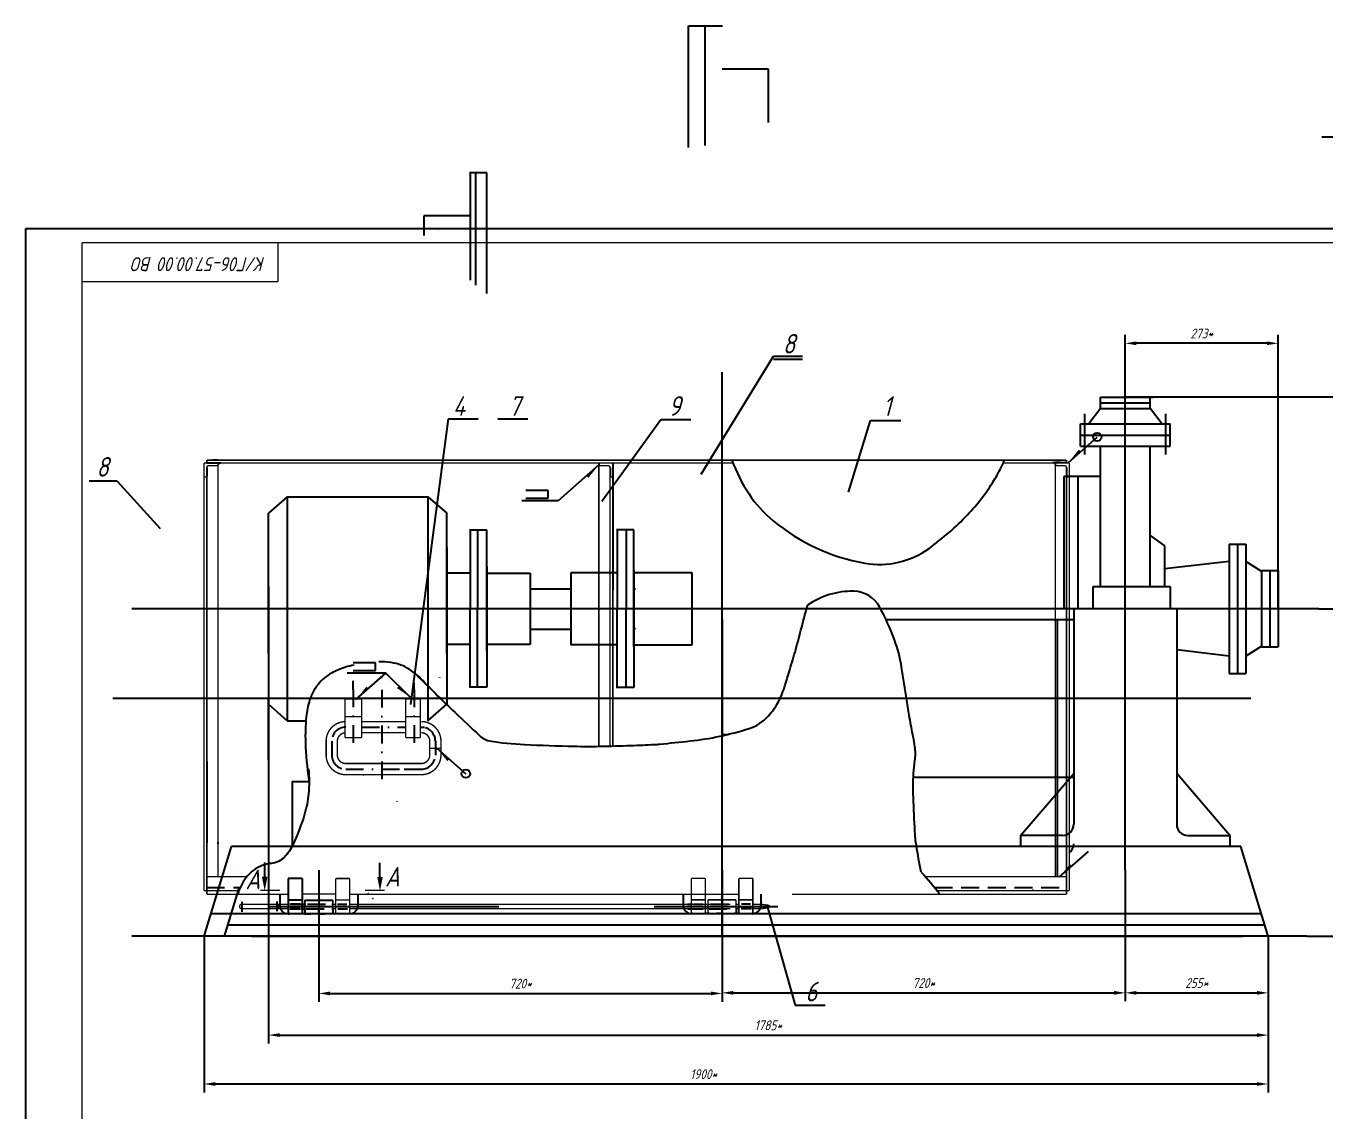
# Model space of a CAD drawing. Extents: x 973 to 2730, y 39 to 1746.
# Drawn here: x 972.8 to 1436.7, y 980.7 to 1368.5 of the extents above; entities that cross this region are included whole.
import ezdxf
from ezdxf.enums import TextEntityAlignment as Align

# ---------------------------------------------------------------- set-up
doc = ezdxf.new("R2010")
doc.units = 0
doc.header["$LTSCALE"] = 0.5
doc.header["$MEASUREMENT"] = 0
doc.linetypes.add('DASHDOT', pattern=[25.4, 12.7, -6.35, 0, -6.35])
doc.linetypes.add('DASHED', pattern=[19.05, 12.7, -6.35])
doc.layers.get('0').update_dxf_attribs({"linetype": 'CONTINUOUS'})
doc.layers.get('DEFPOINTS').update_dxf_attribs({"linetype": 'CONTINUOUS'})
doc.styles.add('ROMANC', font='romanc', dxfattribs={"width": 0.8, "oblique": 15, "height": 3.5})
doc.dimstyles.get("Standard").update_dxf_attribs({"dimtxt": 0.18, "dimasz": 0.18, "dimexe": 0.18, "dimexo": 0.0625, "dimgap": 0.09, "dimtad": 0, "dimtih": 1, "dimtoh": 1, "dimdec": 4, "dimzin": 0, "dimdsep": 46, "dimtxsty": 'Standard', "dimcen": 0.09, "dimadec": 0, "dimazin": 0, "dimtfac": 1, "dimtdec": 4, "dimtofl": 0, "dimtmove": 0, "dimatfit": 3, "dimfxl": 0, "dimtolj": 1, "dimtzin": 0, "dimarcsym": 0})

# ---------------------------------------------------------------- blocks, each defined once
blk = doc.blocks.new('*D33')
at = {"color": 0, "linetype": 'ByBlock'}
for p, q in [((1434.43, 1160.22), (1451.55, 1160.22)), ((1448.55, 1047.22), (1448.55, 1156.22)), ((1430.24, 1043.22), (1451.55, 1043.22))]:
    blk.add_line(p, q, dxfattribs=at)
for points in [[(1447.88, 1156.22), (1449.22, 1156.22), (1448.55, 1160.22)], [(1447.88, 1047.22), (1449.22, 1047.22), (1448.55, 1043.22)]]:
    blk.add_solid(points, dxfattribs=at)
at = {"layer": 'DEFPOINTS', "color": 0, "linetype": 'ByBlock'}
for p in [(1434.43, 1160.22), (1448.55, 1160.22), (1430.24, 1043.22)]:
    blk.add_point(p, dxfattribs=at)
at = {"color": 0, "linetype": 'ByBlock', "style": 'ROMANC', "oblique": 15, "width": 0.8}
blk.add_text('585', height=3.5, rotation=90, dxfattribs=at).set_placement((1445.05, 1101.72), align=Align.MIDDLE_CENTER)
blk = doc.blocks.new('*D34')
at = {"color": 0, "linetype": 'ByBlock'}
for p, q in [((1365.36, 1240.72), (1365.36, 1258.08)), ((1419.96, 1160.22), (1419.96, 1258.08)), ((1415.96, 1255.08), (1369.36, 1255.08))]:
    blk.add_line(p, q, dxfattribs=at)
for points in [[(1369.36, 1255.75), (1369.36, 1254.41), (1365.36, 1255.08)], [(1415.96, 1255.75), (1415.96, 1254.41), (1419.96, 1255.08)]]:
    blk.add_solid(points, dxfattribs=at)
at = {"layer": 'DEFPOINTS', "color": 0, "linetype": 'ByBlock'}
for p in [(1365.36, 1255.08), (1365.36, 1240.72), (1419.96, 1160.22)]:
    blk.add_point(p, dxfattribs=at)
at = {"color": 0, "linetype": 'ByBlock', "style": 'ROMANC', "oblique": 15, "width": 0.8}
blk.add_text('273*', height=3.5, dxfattribs=at).set_placement((1392.66, 1258.58), align=Align.MIDDLE_CENTER)
blk = doc.blocks.new('*D35')
at = {"color": 0, "linetype": 'ByBlock'}
for p, q in [((1365.36, 1025.36), (1365.36, 1019.97)), ((1369.36, 1022.97), (1412.36, 1022.97)), ((1416.36, 1023.77), (1416.36, 1019.97))]:
    blk.add_line(p, q, dxfattribs=at)
for points in [[(1369.36, 1023.64), (1369.36, 1022.3), (1365.36, 1022.97)], [(1412.36, 1023.64), (1412.36, 1022.3), (1416.36, 1022.97)]]:
    blk.add_solid(points, dxfattribs=at)
at = {"layer": 'DEFPOINTS', "color": 0, "linetype": 'ByBlock'}
for p in [(1365.36, 1025.36), (1416.36, 1023.77), (1416.36, 1022.97)]:
    blk.add_point(p, dxfattribs=at)
at = {"color": 0, "linetype": 'ByBlock', "style": 'ROMANC', "oblique": 15, "width": 0.8}
blk.add_text('255*', height=3.5, dxfattribs=at).set_placement((1390.86, 1026.47), align=Align.MIDDLE_CENTER)
blk = doc.blocks.new('*D36')
at = {"color": 0, "linetype": 'ByBlock'}
for p, q in [((1365.36, 1043.22), (1365.36, 1019.97)), ((1221.36, 1025.36), (1221.36, 1019.97)), ((1225.36, 1022.97), (1361.36, 1022.97))]:
    blk.add_line(p, q, dxfattribs=at)
for points in [[(1225.36, 1023.64), (1225.36, 1022.3), (1221.36, 1022.97)], [(1361.36, 1023.64), (1361.36, 1022.3), (1365.36, 1022.97)]]:
    blk.add_solid(points, dxfattribs=at)
at = {"layer": 'DEFPOINTS', "color": 0, "linetype": 'ByBlock'}
for p in [(1365.36, 1043.22), (1221.36, 1025.36), (1365.36, 1022.97)]:
    blk.add_point(p, dxfattribs=at)
at = {"color": 0, "linetype": 'ByBlock', "style": 'ROMANC', "oblique": 15, "width": 0.8}
blk.add_text('720*', height=3.5, dxfattribs=at).set_placement((1293.36, 1026.47), align=Align.MIDDLE_CENTER)
blk = doc.blocks.new('*D37')
at = {"color": 0, "linetype": 'ByBlock'}
for p, q in [((1221.36, 1043.22), (1221.36, 1019.77)), ((1077.36, 1035.62), (1077.36, 1019.77)), ((1081.36, 1022.77), (1217.36, 1022.77))]:
    blk.add_line(p, q, dxfattribs=at)
for points in [[(1081.36, 1023.44), (1081.36, 1022.1), (1077.36, 1022.77)], [(1217.36, 1023.44), (1217.36, 1022.1), (1221.36, 1022.77)]]:
    blk.add_solid(points, dxfattribs=at)
at = {"layer": 'DEFPOINTS', "color": 0, "linetype": 'ByBlock'}
for p in [(1221.36, 1043.22), (1077.36, 1035.62), (1221.36, 1022.77)]:
    blk.add_point(p, dxfattribs=at)
at = {"color": 0, "linetype": 'ByBlock', "style": 'ROMANC', "oblique": 15, "width": 0.8}
blk.add_text('720*', height=3.5, dxfattribs=at).set_placement((1149.36, 1026.27), align=Align.MIDDLE_CENTER)
blk = doc.blocks.new('*D38')
at = {"color": 0, "linetype": 'ByBlock'}
for p, q in [((1416.36, 1019.97), (1416.36, 1004.88)), ((1059.36, 1011.05), (1059.36, 1004.88)), ((1063.36, 1007.88), (1412.36, 1007.88))]:
    blk.add_line(p, q, dxfattribs=at)
for points in [[(1063.36, 1008.55), (1063.36, 1007.21), (1059.36, 1007.88)], [(1412.36, 1008.55), (1412.36, 1007.21), (1416.36, 1007.88)]]:
    blk.add_solid(points, dxfattribs=at)
at = {"layer": 'DEFPOINTS', "color": 0, "linetype": 'ByBlock'}
for p in [(1416.36, 1019.97), (1059.36, 1011.05), (1416.36, 1007.88)]:
    blk.add_point(p, dxfattribs=at)
at = {"color": 0, "linetype": 'ByBlock', "style": 'ROMANC', "oblique": 15, "width": 0.8}
blk.add_text('1785*', height=3.5, dxfattribs=at).set_placement((1237.86, 1011.38), align=Align.MIDDLE_CENTER)
blk = doc.blocks.new('*D39')
at = {"color": 0, "linetype": 'ByBlock'}
for p, q in [((1036.36, 1043.22), (1036.36, 987.4)), ((1416.36, 1004.88), (1416.36, 987.4)), ((1040.36, 990.4), (1412.36, 990.4))]:
    blk.add_line(p, q, dxfattribs=at)
for points in [[(1040.36, 991.07), (1040.36, 989.73), (1036.36, 990.4)], [(1412.36, 991.07), (1412.36, 989.73), (1416.36, 990.4)]]:
    blk.add_solid(points, dxfattribs=at)
at = {"layer": 'DEFPOINTS', "color": 0, "linetype": 'ByBlock'}
for p in [(1036.36, 1043.22), (1416.36, 1004.88), (1416.36, 990.4)]:
    blk.add_point(p, dxfattribs=at)
at = {"color": 0, "linetype": 'ByBlock', "style": 'ROMANC', "oblique": 15, "width": 0.8}
blk.add_text('1900*', height=3.5, dxfattribs=at).set_placement((1214.76, 993.9), align=Align.MIDDLE_CENTER)

msp = doc.modelspace()

# ---------------------------------------------------------------- linework, layer by layer
for p, q in [((1209.36, 1368.48), (1221.54, 1368.48)), ((1215.36, 1325.79178), (1215.36, 1368.48)), ((1221.36, 1353.18), (1237.88, 1353.18)), ((1237.88, 1353.18), (1237.88, 1333.95)), ((1435.53, 1328.86), (1530.23233, 1328.86)), ((1137.36, 1315.98), (1131.18, 1315.98)), ((1131.36, 1316), (1131.36, 1277.68156)), ((1133.36, 1316), (1133.36, 1275.80896)), ((1137.36, 1272.83597), (1137.36, 1315.98)), ((1131.36, 1300.68), (1114.84, 1300.68)), ((1114.84, 1300.68), (1114.84, 1293.61544)), ((972.761, 1296.06), (1813.661, 1296.06)), ((972.761, 702.16), (972.761, 1296.06)), ((1120.52, 1295.23), (1120.52, 1295.32)), ((1213.89729, 1208.28565), (1239.76, 1250.47)), ((1239.76, 1250.47), (1250.12, 1250.47)), ((1239.76, 1249.47), (1250.12, 1249.47)), ((1365.36, 1217.8), (1365.36, 1240.72)), ((1356.46, 1235.82), (1375.36, 1235.82)), ((1616.68, 1235.82), (1365.36, 1235.82)), ((1356.5, 1231.82), (1352.38, 1226.3)), ((1356.46, 1233.82), (1374.26, 1233.82)), ((1356.46, 1231.82), (1374.36, 1231.82)), ((1374.36, 1231.82), (1378.48, 1226.3)), ((1123.51, 1228.08), (1110.09, 1126.01)), ((1123.51, 1228.08), (1134.3, 1228.08)), ((1141.24, 1228.08), (1152.03, 1228.08)), ((1178.43988, 1198.63292), (1199.51, 1227.8)), ((1199.51, 1227.8), (1210.16, 1227.8)), ((1266.52, 1201.89), (1274.4, 1227.48)), ((1274.4, 1227.48), (1285.23, 1227.48)), ((1349.36, 1226.28), (1381.36, 1226.28)), ((1345.06, 1212.49), (1355.35229, 1221.59)), ((1349.36, 1222.28), (1381.36, 1222.28)), ((1349.36, 1218.28), (1381.36, 1218.28)), ((1037.36, 1212.32), (1042.36, 1212.32)), ((1041.36, 1213.32), (1039.46, 1213.32)), ((1041.36, 1212.32), (1041.36, 1211.62287)), ((1177.36, 1211.62287), (1162.80247, 1198.75173)), ((1177.36, 1212.32), (1177.36, 1211.62287)), ((1182.36, 1212.32), (1182.36, 1166.89617)), ((1344.36, 1212.32), (1339.36, 1212.32)), ((1340.36, 1213.32), (1342.26, 1213.32)), ((1340.36, 1212.32), (1340.36, 1211.62287)), ((1037.36, 1210.72287), (1037.36, 1207.62287)), ((1181.36, 1210.72287), (1181.36, 1207.62287)), ((1356.46, 1207.54), (1343.43, 1207.54)), ((1343.43, 1207.54), (1343.43, 1160.22)), ((1344.36, 1210.72287), (1344.36, 1207.62287)), ((1348.43, 1207.54), (1348.43, 1160.22)), ((1005.33, 1205.82), (995.29, 1205.82)), ((1005.33, 1205.82), (1020.7, 1188.86)), ((1159.26, 1202.5), (1151.31, 1202.5)), ((1159.26, 1199.77), (1159.26, 1202.5)), ((1066.09, 1200.22), (1059.36, 1194.34719)), ((1066.09, 1200.22), (1066.09, 1120.22)), ((1066.09, 1200.22), (1116.29, 1200.22)), ((1116.29, 1200.22), (1123.02, 1194.34719)), ((1116.29, 1200.22), (1116.29, 1120.22)), ((1162.80247, 1198.75173), (1149.82, 1198.75173)), ((1151.31, 1199.77), (1159.26, 1199.77)), ((1059.36, 1144.23417), (1059.36, 1194.34719)), ((1123.02, 1144.23417), (1123.02, 1194.34719)), ((1137.36, 1188.28), (1131.18, 1188.28)), ((1131.36, 1188.3), (1131.36, 1160.22)), ((1134.06, 1188.3), (1134.06, 1160.22)), ((1137.36, 1145.13597), (1137.36, 1188.28)), ((1189.89, 1188.4), (1183.71, 1188.4)), ((1183.89, 1188.42), (1183.89, 1160.22)), ((1187.09, 1188.42), (1187.09, 1160.22)), ((1189.89, 1160.22), (1189.89, 1188.4)), ((1379.53, 1182.71), (1374.36, 1186.43)), ((1402.44, 1183.3), (1408.44, 1183.3)), ((1402.44, 1183.3), (1402.44, 1137.14)), ((1405.44, 1183.3), (1405.44, 1137.14)), ((1408.44, 1183.3), (1408.44, 1137.14)), ((1123.08, 1182.22505), (1123.08, 1125.93495)), ((1365.36, 1066.85), (1365.36, 1180.58)), ((1379.53, 1168.23), (1379.53, 1182.71)), ((1137.36, 1175.30403), (1137.36, 1132.16)), ((1189.89, 1173.88), (1189.89, 1160.22)), ((1402.5, 1177.13), (1379.53, 1174.43149)), ((1413.92, 1173.71), (1408.44, 1177.11318)), ((1413.96, 1173.88), (1419.96, 1173.88)), ((1413.96, 1173.88), (1413.96, 1146.56)), ((1416.96, 1173.88), (1416.96, 1146.56)), ((1419.96, 1173.88), (1419.96, 1146.56)), ((1131.36, 1172.98), (1123.08, 1172.98)), ((1137.4, 1172.95), (1152.77, 1172.95)), ((1152.77, 1172.95), (1152.77, 1147.5)), ((1183.89, 1173.1), (1167.37, 1173.1)), ((1167.37, 1173.1), (1167.37, 1147.34)), ((1190.01, 1173.12), (1210.51, 1173.12)), ((1210.51, 1173.12), (1210.51, 1147.25)), ((1059.36, 1168.22), (1059.36, 1011.05)), ((1152.77, 1167.32), (1167.37, 1167.32)), ((1189.89, 1167.32), (1190.44, 1167.32)), ((1353.95, 1168.22), (1381.36, 1168.22)), ((1353.95, 1160.22), (1353.95, 1168.22)), ((1381.36, 1168.22), (1381.36, 1160.22)), ((1434.43, 1160.22), (1010.57, 1160.22)), ((1131.36, 1132.14), (1131.36, 1160.22)), ((1134.06, 1132.14), (1134.06, 1160.22)), ((1183.89, 1132.02), (1183.89, 1160.22)), ((1187.09, 1132.02), (1187.09, 1160.22)), ((1189.89, 1160.22), (1189.89, 1132.04)), ((1189.89, 1146.56), (1189.89, 1160.22)), ((1347, 1160.22), (1347, 1083.22)), ((1383.72, 1160.22), (1383.72, 1083.22)), ((1221.36, 1156.42), (1221.36, 1114.84743)), ((1279.88433, 1156.4), (1347, 1156.4)), ((1341, 1156.4), (1341, 1064.52)), ((1152.77, 1152.88), (1167.37, 1152.88)), ((1189.89, 1153.12), (1190.44, 1153.12)), ((1131.36, 1147.46), (1123.08, 1147.46)), ((1152.77, 1147.5), (1137.36, 1147.5)), ((1183.89, 1147.34), (1167.37, 1147.34)), ((1210.51, 1147.25), (1190.01, 1147.25)), ((1413.92, 1146.73), (1408.44, 1143.32682)), ((1413.96, 1146.56), (1419.96, 1146.56)), ((1402.5, 1143.31), (1383.72, 1145.51627)), ((1101.24158, 1137.18114), (1087.46, 1137.18114)), ((1097.57, 1140.86), (1089.62, 1140.86)), ((1089.62, 1138.13), (1097.57, 1138.13)), ((1090.62, 1127.79), (1101.24158, 1137.18114)), ((1097.57, 1138.13), (1097.57, 1140.86)), ((1110.13, 1128.51), (1101.24158, 1137.18114)), ((1402.44, 1137.14), (1408.44, 1137.14)), ((1099.86, 1135.43), (1099.86, 1135.52)), ((1120.52, 1135.65), (1120.52, 1135.74)), ((1137.36, 1132.16), (1131.18, 1132.16)), ((1189.89, 1132.04), (1183.71, 1132.04)), ((1059.3, 1128.22), (1059.3, 1106.26198)), ((1066.09, 1120.22), (1059.36, 1126.09281)), ((1116.29, 1120.22), (1123.02, 1126.09281)), ((1066.09, 1120.22), (1072.73878, 1120.22)), ((1092.66, 1117.92), (1094.16, 1117.92)), ((1105.76, 1117.92), (1108.36, 1117.92)), ((1113.56, 1117.92), (1115.06, 1117.92)), ((1221.36, 1115.34), (1223.50783, 1115.34)), ((1119.55, 1110.36), (1129.84229, 1101.26)), ((1037.36, 1105.69833), (1037.36, 1076.52)), ((1289.66327, 1100.04), (1347, 1100.04)), ((1327.99, 1079.22), (1346.95, 1101.41)), ((1402.73, 1079.22), (1383.77, 1101.41)), ((1067.78, 1098.48), (1067.78, 1075.32006)), ((1067.78, 1098.48), (1073.81942, 1098.48)), ((1105.36, 1091.25), (1105.36, 1091.29)), ((1041.08, 1076.52), (1041.66, 1076.52)), ((1343, 1079.22), (1327.99, 1079.22)), ((1327.99, 1079.22), (1327.99, 1075.22)), ((1387.72, 1079.22), (1402.73, 1079.22)), ((1402.73, 1079.22), (1402.73, 1075.22)), ((1036.36, 1043.22), (1046.1354, 1075.22)), ((1398.80652, 1075.22), (1046.1354, 1075.22)), ((1341.88504, 1064.38055), (1352.17734, 1073.48055)), ((1406.5846, 1075.22), (1345.39, 1075.22)), ((1416.36, 1043.22), (1406.5846, 1075.22)), ((1047.06, 1069.01), (1047.06, 1068.96)), ((1058.01, 1064.5), (1058.01, 1069.5)), ((1099.19, 1064.42), (1099.19, 1069.42)), ((1071.36, 1063.82), (1066.36, 1063.82)), ((1066.36, 1063.82), (1066.36, 1051.22)), ((1066.36, 1063.82), (1066.36, 1051.22)), ((1071.36, 1063.82), (1071.36, 1051.22)), ((1077.36, 1066.85), (1077.36, 1035.62)), ((1221.36, 1066.85), (1221.36, 1025.36)), ((1221.36, 1059.52), (1221.36, 1064.12)), ((1365.36, 1066.85), (1365.36, 1025.36)), ((1043.65382, 1043.22), (1049.03029, 1060.82)), ((1063.46, 1058.22), (1063.46, 1054.22)), ((1091.26, 1058.22), (1091.26, 1054.22)), ((1207.46, 1058.22), (1207.46, 1054.23)), ((1221.36, 1056.02), (1221.36, 1059.52)), ((1235.26, 1058.22), (1235.26, 1054.23)), ((1332.64, 1059.52), (1332.06, 1059.52)), ((1057.45, 1056.85), (1057.45, 1056.8)), ((1071.36, 1056.12), (1066.36, 1056.12)), ((1066.36, 1054.62), (1066.66, 1054.62)), ((1070.86, 1054.62), (1072.76, 1054.62)), ((1072.36, 1056.12), (1082.36, 1056.12)), ((1081.96, 1054.62), (1082.36, 1054.62)), ((1209.06, 1054.62), (1210.76, 1054.62)), ((1221.36, 1051.62), (1221.36, 1056.02)), ((1221.36, 1051.62), (1221.36, 1056.02)), ((1237.41, 1053.99), (1247.43, 1018.56)), ((1238.26, 1053.82), (1238.26, 1053.42)), ((1413.91615, 1051.22), (1038.80385, 1051.22)), ((1066.36, 1053.02), (1066.66, 1053.02)), ((1066.76, 1051.22), (1066.36, 1051.22)), ((1066.36, 1051.22), (1066.86, 1051.22)), ((1068.46, 1051.32), (1068.46, 1051.22)), ((1070.56, 1051.22), (1070.56, 1051.32)), ((1072.96, 1051.22), (1070.66, 1051.22)), ((1070.76, 1053.02), (1072.56, 1053.02)), ((1072.36, 1052.82), (1072.36, 1052.62)), ((1072.36, 1052.62), (1072.36, 1051.32)), ((1072.36, 1051.22), (1074.36, 1051.22)), ((1077.36, 1051.22), (1077.36, 1052.82)), ((1077.36, 1051.22), (1079.46, 1051.22)), ((1083.36, 1051.22), (1081.56, 1051.22)), ((1081.96, 1053.02), (1082.36, 1053.02)), ((1082.36, 1052.82), (1082.36, 1052.62)), ((1082.36, 1052.62), (1082.36, 1051.32)), ((1084.16, 1051.22), (1084.16, 1051.32)), ((1086.26, 1051.32), (1086.26, 1051.22)), ((1088.96, 1051.22), (1087.86, 1051.22)), ((1209.16, 1053.02), (1210.66, 1053.02)), ((1210.76, 1051.32), (1210.36, 1051.32)), ((1216.76, 1051.32), (1215.06, 1051.32)), ((1216.36, 1051.32), (1218.26, 1051.32)), ((1221.36, 1051.32), (1219.36, 1051.32)), ((1221.36, 1051.32), (1221.36, 1052.92)), ((1227.66, 1051.32), (1225.76, 1051.32)), ((1226.36, 1052.92), (1226.36, 1052.72)), ((1226.36, 1052.72), (1226.36, 1051.42)), ((1228.16, 1051.32), (1228.16, 1051.42)), ((1230.26, 1051.42), (1230.26, 1051.32)), ((1232.96, 1051.32), (1231.96, 1051.32)), ((1044.87575, 1047.22), (1105.36, 1047.22)), ((1094.46, 1047.22), (1415.13807, 1047.22)), ((1430.24, 1043.22), (1010.57, 1043.22)), ((1053.36, 1043.22), (1407.36, 1043.22)), ((1416.36, 1043.22), (1416.36, 1023.77)), ((1247.43, 1018.56), (1258.22, 1018.56))]:
    msp.add_line(p, q)
at = {"color": 0, "linetype": 'ByBlock'}
for p, q in [((1209.36, 1325.00044), (1209.36, 1368.48)), ((1221.36, 1043.22), (1221.36, 1244.73)), ((1365.36, 1087.16), (1365.36, 1244.73)), ((1356.46, 1231.82), (1356.46, 1235.82)), ((1374.26, 1231.82), (1374.26, 1235.82)), ((1350.86, 1215.3), (1350.86, 1229.84)), ((1379.86, 1215.3), (1379.86, 1229.84)), ((1349.36, 1218.28), (1349.36, 1226.28)), ((1365.36, 1128.22), (1365.36, 1226.36)), ((1381.36, 1218.28), (1381.36, 1226.28)), ((1356.46, 1168.22), (1356.46, 1218.28)), ((1374.26, 1168.22), (1374.26, 1218.28)), ((1089.66, 1131.42), (1089.66, 1134.48)), ((1111.36, 1131.42), (1111.36, 1133.77))]:
    msp.add_line(p, q, dxfattribs=at)
at = {"linetype": 'Continuous'}
for p, q in [((1003.72, 1128.22), (1410.25, 1128.22)), ((1059.36, 1053.82), (1141.66, 1053.82)), ((1197.08, 1053.82), (1241.3, 1053.82))]:
    msp.add_line(p, q, dxfattribs=at)
at = {"linetype": 'DASHDOT'}
for p, q in [((1089.66, 1131.42), (1089.66, 1111.52)), ((1099.86, 1131.25537), (1099.86, 1097.12)), ((1111.36, 1131.42), (1111.36, 1111.52)), ((1092.66, 1117.92), (1108.36, 1117.92)), ((1113.56, 1117.92), (1113.96, 1117.92)), ((1081.96, 1112.92), (1081.96, 1107.92)), ((1118.96, 1112.92), (1118.96, 1107.92)), ((1086.96, 1102.92), (1113.96, 1102.92)), ((1107.86, 1102.92), (1113.96, 1102.92)), ((1049.86, 1055.52), (1049.86, 1051.92)), ((1062.36, 1055.62), (1062.36, 1052.12))]:
    msp.add_line(p, q, dxfattribs=at)
at = {"linetype": 'DASHED'}
for p, q in [((1037.36, 1060.62), (1049.32276, 1060.62)), ((1297.27571, 1060.62), (1344.36, 1060.62)), ((1066.96, 1054.62), (1070.66, 1054.62)), ((1070.66, 1054.62), (1067.36, 1054.62)), ((1073.36, 1054.62), (1081.66, 1054.62)), ((1084.06, 1054.62), (1087.36, 1054.62)), ((1211.16, 1054.62), (1214.46, 1054.62)), ((1217.26, 1054.62), (1225.26, 1054.62)), ((1231.56, 1054.62), (1228.26, 1054.62)), ((1066.96, 1053.02), (1070.56, 1053.02)), ((1070.56, 1053.02), (1067.16, 1053.02)), ((1072.86, 1053.02), (1081.66, 1053.02)), ((1084.16, 1053.02), (1087.56, 1053.02)), ((1210.86, 1053.02), (1214.56, 1053.02)), ((1216.76, 1053.02), (1225.46, 1053.02)), ((1231.86, 1053.02), (1228.16, 1053.02))]:
    msp.add_line(p, q, dxfattribs=at)
at = {"const_width": 0.5}
for points in [[(992.761, 1291.06), (1808.661, 1291.06)], [(992.761, 707.16), (992.761, 1291.06)], [(1062.761, 1277.06), (1062.761, 1291.06)], [(992.761, 1277.06), (1062.761, 1277.06)], [(1036.36, 1212.32), (1036.36, 1059.52)], [(1036.36, 1212.32), (1036.36, 1199.02287)], [(1036.36, 1212.32), (1096.15, 1212.32)], [(1037.36, 1212.32287), (1037.36, 1213.32287)], [(1344.36, 1213.32), (1037.36, 1213.32)], [(1037.36, 1210.72287), (1037.36, 1207.62287)], [(1037.96, 1211.32287), (1041.06, 1211.32287)], [(1041.36, 1212.32), (1041.36, 1064.52)], [(1225.22785, 1212.32), (1096.15, 1212.32)], [(1177.36, 1212.32), (1177.36, 1111.06773)], [(1177.36, 1212.32), (1177.36, 1195.10021)], [(1180.76, 1211.32287), (1177.66, 1211.32287)], [(1181.36, 1210.72287), (1181.36, 1111.14842)], [(1181.36, 1210.72287), (1181.36, 1207.62287)], [(1182.36, 1212.32), (1182.36, 1111.17184)], [(1182.36, 1212.32), (1182.36, 1199.02287)], [(1336.36, 1213.32), (1197.76, 1213.32)], [(1345.36, 1212.32), (1321.79092, 1212.32)], [(1340.36, 1212.32), (1340.36, 1183.12)], [(1343.76, 1211.32287), (1340.66, 1211.32287)], [(1344.36, 1212.32287), (1344.36, 1213.32287)], [(1344.36, 1210.72287), (1344.36, 1207.62287)], [(1345.36, 1212.32), (1345.36, 1199.02287)], [(1036.36, 1207.32287), (1037.06, 1207.32287)], [(1037.36, 1207.62287), (1037.36, 1058.22)], [(1181.36, 1207.62287), (1181.36, 1198.40537)], [(1182.36, 1207.32287), (1181.66, 1207.32287)], [(1344.36, 1207.62287), (1344.36, 1183.12)], [(1345.36, 1207.32287), (1344.66, 1207.32287)], [(1036.36, 1199.02287), (1036.36, 1076.52)], [(1345.36, 1199.02287), (1345.36, 1059.52)], [(1340.36, 1183.12), (1340.36, 1064.52)], [(1041.36, 1175.72287), (1041.36, 1077.62)], [(1086.66, 1128.02), (1092.66, 1128.02)], [(1086.66, 1128.02), (1086.66, 1114.12)], [(1092.66, 1128.02), (1092.66, 1114.12)], [(1108.36, 1128.02), (1113.56, 1128.02)], [(1108.36, 1128.02), (1108.36, 1114.12)], [(1113.56, 1128.02), (1113.56, 1114.12)], [(1086.56, 1121.62), (1092.66, 1121.62)], [(1092.66, 1119.92), (1108.36, 1119.92)], [(1113.56, 1121.62), (1108.36, 1121.62)], [(1086.66, 1114.12), (1092.66, 1114.12)], [(1092.66, 1115.92), (1108.36, 1115.92)], [(1108.36, 1114.12), (1113.56, 1114.12)], [(1079.96, 1112.92), (1079.96, 1107.92)], [(1083.96, 1112.92), (1083.96, 1107.92)], [(1116.96, 1112.92), (1116.96, 1107.92)], [(1117.06, 1110.32), (1121.06, 1110.32)], [(1120.96, 1112.92), (1120.96, 1107.92)], [(1086.96, 1104.92), (1113.96, 1104.92)], [(1344.36, 1105.69833), (1344.36, 1059.52)], [(1086.96, 1100.92), (1113.96, 1100.92)], [(1037.36, 1076.52), (1037.36, 1075.22)], [(1051.70775, 1064.52), (1037.36, 1064.52)], [(1066.36, 1063.82), (1071.36, 1063.82)], [(1066.36, 1063.82), (1066.36, 1051.22)], [(1071.36, 1063.82), (1071.36, 1051.22)], [(1083.36, 1063.82), (1083.36, 1051.22)], [(1088.36, 1063.82), (1083.36, 1063.82)], [(1088.36, 1063.82), (1088.36, 1051.22)], [(1210.36, 1063.92), (1210.36, 1051.32)], [(1215.36, 1063.92), (1210.36, 1063.92)], [(1215.36, 1063.92), (1215.36, 1051.32)], [(1232.36, 1063.92), (1227.36, 1063.92)], [(1227.36, 1063.92), (1227.36, 1051.32)], [(1232.36, 1063.92), (1232.36, 1051.32)], [(1344.36, 1064.52), (1293.94999, 1064.52)], [(1048.86605, 1059.52), (1036.36, 1059.52)], [(1066.36, 1058.22), (1037.36, 1058.22)], [(1056.51, 1059.6), (1063.51, 1059.6)], [(1083.36, 1058.32), (1071.36, 1058.32)], [(1224.36, 1058.22), (1088.36, 1058.22)], [(1093.79, 1059.62), (1100.89, 1059.62)], [(1227.36, 1058.22), (1215.36, 1058.22)], [(1344.36, 1058.22), (1246.36, 1058.22)], [(1332.36, 1059.52), (1298.14573, 1059.52)], [(1332.32, 1059.52), (1345.36, 1059.52)], [(1344.36, 1059.52), (1344.36, 1058.22)], [(1066.36, 1054.62), (1049.86, 1054.62)], [(1066.36, 1053.02), (1049.86, 1053.02)], [(1071.36, 1056.12), (1066.36, 1056.12)], [(1072.36, 1054.62), (1071.36, 1054.62)], [(1072.36, 1053.02), (1071.36, 1053.02)], [(1072.36, 1056.12), (1072.36, 1051.22)], [(1082.36, 1056.12), (1082.36, 1051.22)], [(1082.36, 1054.62), (1083.36, 1054.62)], [(1082.36, 1053.02), (1083.36, 1053.02)], [(1083.36, 1056.12), (1088.36, 1056.12)], [(1088.36, 1054.62), (1177.11, 1054.62)], [(1088.36, 1053.02), (1177.11, 1053.02)], [(1177.11, 1054.62), (1224.36, 1054.62)], [(1177.11, 1053.02), (1224.36, 1053.02)], [(1210.36, 1056.22), (1215.36, 1056.22)], [(1215.36, 1054.62), (1216.36, 1054.62)], [(1215.36, 1053.02), (1216.36, 1053.02)], [(1216.36, 1056.22), (1216.36, 1051.32)], [(1216.36, 1056.22), (1226.36, 1056.22)], [(1226.36, 1056.22), (1226.36, 1051.32)], [(1226.36, 1054.62), (1227.36, 1054.62)], [(1226.36, 1053.02), (1227.46, 1053.02)], [(1232.36, 1056.22), (1227.36, 1056.22)], [(1232.36, 1054.62), (1235.26, 1054.62)], [(1235.26, 1053.02), (1232.36, 1053.02)], [(1235.26, 1054.62), (1235.26, 1053.02)], [(1238.26, 1054.22), (1235.26, 1054.62)], [(1238.26, 1053.42), (1235.26, 1053.02)], [(1238.26, 1054.22), (1238.26, 1053.42)], [(1071.36, 1051.22), (1066.36, 1051.22)], [(1066.36, 1051.22), (1071.36, 1051.22)], [(1082.36, 1051.22), (1072.36, 1051.22)], [(1088.36, 1051.22), (1083.36, 1051.22)], [(1215.36, 1051.32), (1210.36, 1051.32)], [(1226.36, 1051.32), (1216.36, 1051.32)], [(1232.36, 1051.32), (1227.36, 1051.32)]]:
    msp.add_lwpolyline(points, dxfattribs=at)
for points, format in [([(1345.06, 1212.49, 0, 1, 0), (1349.14027, 1216.75162, 1, 1, 0)], "xyseb"), ([(1177.36, 1211.62287, 0, 1, 0), (1173.27973, 1207.36125, 1, 1, 0)], "xyseb"), ([(1224.85031, 1213.32, 0.059224644), (1230.98874, 1201.23555, 0.07279265), (1239.63, 1191.65, 0.129952434), (1272.32845, 1176.52004, 0.203313961), (1295.31, 1181.81, 0.045392192), (1308.9706, 1193.74601, 0.053172775), (1318.42, 1206.03, 0.024715611), (1321.34764, 1211.38852, 0.006658337), (1322.25058, 1213.32)], "xyb"), ([(1292.52162, 1066.06267, -0.013833629), (1290.7568, 1075.58028, -0.026549657), (1290.24, 1080.6, -0.002456045), (1289.69251, 1092.86919, -0.007831231), (1289.6, 1096.72, -0.038334999), (1290.23274, 1105.97308, 0.071846393), (1290.24, 1110.94, 0.014276663), (1289.64455, 1114.39769, -0.007060637), (1288.34, 1121.37, -0.005320405), (1287.34248, 1127.54318, 0.002774565), (1285.49, 1139.39, 0.047940753), (1282.92576, 1149.16799, 0.037620981), (1277.59, 1160.88, 0.267622927), (1268.36758, 1166.47251, 0.160659075), (1251.91947, 1161.44805)], "xyb"), ([(1112.3, 1136.59, 0.003747001), (1119.78084, 1129.14019, 0.004573903), (1126.01, 1123.14, 0.001715696), (1134.70302, 1114.97481, 0.018487194), (1135.54, 1114.25, 0.128650497), (1138.26355, 1113.03102, 0.029983616), (1150.8, 1111.71, 0.005265841), (1168.53232, 1111.09789, 0.010431087), (1177.49, 1111.07, 0.00367777), (1188.82469, 1111.3546, 0.004974443), (1197.2, 1111.71, 0.011808979), (1199.14121, 1111.85777, 0.002123092), (1209.91, 1112.98, 0.049956431), (1231.03171, 1117.43587, 0.134226847), (1237.88, 1121.87, 0.054196197), (1241.25327, 1126.58459, 0.052978665), (1243.6, 1132.03, 0.002451569), (1245.27269, 1137.51214, 0.001864271), (1247.41, 1144.74, 0.009745985), (1249.52712, 1152.56315, -0.00878139), (1251.86, 1161.25, -0.005892713), (1251.91947, 1161.44805, -0.052662928)], "xyb"), ([(1089.92237, 1140.11979, 0.017898089), (1086.89418, 1139.30602, 0.050417103), (1081.9, 1137.2, 0.097383829), (1077.05532, 1133.16905, 0.096713607), (1074.07, 1127.57, 0.049293797), (1072.85889, 1121.54922, 0.033465923), (1072.56, 1112.52, 0.026499264), (1073.73177, 1099.05459, 0.008771065), (1073.86977, 1098.18472, 0.026696847)], "xyb"), ([(1115.64027, 1133.23597, 0.067308448), (1110.36586, 1138.14176, 0.104152885), (1104.18, 1140.81, 0.049960324), (1099.83279, 1141.24546, 0.00576622), (1098.81222, 1141.23369, 0.039499227)], "xyb"), ([(1090.62, 1127.79, 0, 1, 0), (1094.70027, 1132.05162, 1, 1, 0)], "xyseb"), ([(1110.13, 1128.51, 0, 1, 0), (1105.57921, 1132.26504, 1, 1, 0)], "xyseb"), ([(1119.55, 1110.36, 0, 1, 0), (1123.63027, 1106.09838, 1, 1, 0)], "xyseb"), ([(1073.7, 1102.97, -0.042636185), (1073.66559, 1094.08462, -0.051446417), (1072.26, 1086.85, -0.036004263), (1068.02097, 1075.81211, -0.081127337), (1065.04, 1071.46, -0.183179681), (1060.39625, 1069.23967, 0.140581484), (1054.21, 1066.89, 0.106555726), (1050.08847, 1062.15425, 0.051150296), (1048.41748, 1058.22)], "xyb"), ([(1093.16, 1100.82, 0.002651541), (1093.30572, 1100.9313, 0.124126098)], "xyb"), ([(1341.88504, 1064.38055, 0, 1, 0), (1345.96532, 1068.64217, 1, 1, 0)], "xyseb"), ([(1058.01, 1059.5, 0, 2, 0), (1058.01, 1064.5, 2, 2, 0)], "xyseb"), ([(1099.19, 1059.42, 0, 2, 0), (1099.19, 1064.42, 2, 2, 0)], "xyseb"), ([(1292.52162, 1066.06267, -0.029021607), (1299.13814, 1058.22)], "xyb"), ([(1094.91, 1058.4, 0.002651541), (1095.05572, 1058.5113, 0.124126098)], "xyb"), ([(1096.61, 1056.61, 0.002651541), (1096.75572, 1056.7213, 0.124126098)], "xyb")]:
    msp.add_lwpolyline(points, format=format)
for points, const_width in [([(1037.36, 1210.72287, -0.414213562), (1037.96, 1211.32287, -0.414213562)], 0.5), ([(1041.36, 1211.62287, -0.414213562), (1041.06, 1211.32287, -0.414213562)], 0.5), ([(1177.36, 1211.62287, 0.414213562), (1177.66, 1211.32287, 0.414213562)], 0.5), ([(1181.36, 1210.72287, 0.414213562), (1180.76, 1211.32287, 0.414213562)], 0.5), ([(1340.36, 1211.62287, 0.414213562), (1340.66, 1211.32287, 0.414213562)], 0.5), ([(1344.36, 1210.72287, 0.414213562), (1343.76, 1211.32287, 0.414213562)], 0.5), ([(1037.36, 1207.62287, -0.414213562), (1037.06, 1207.32287, -0.414213562)], 0.5), ([(1181.36, 1207.62287, 0.414213562), (1181.66, 1207.32287, 0.414213562)], 0.5), ([(1344.36, 1207.62287, 0.414213562), (1344.66, 1207.32287, 0.414213562)], 0.5), ([(1086.96, 1119.92, 0.414213562), (1079.96, 1112.92, 0.414213562)], 0.5), ([(1120.96, 1112.92, 0.414213562), (1113.96, 1119.92, 0.414213562)], 0.5), ([(1086.96, 1115.92, 0.414213562), (1083.96, 1112.92, 0.414213562)], 0.5), ([(1116.96, 1112.92, 0.414213562), (1113.96, 1115.92, 0.414213562)], 0.5), ([(1079.96, 1107.92, 0.414213562), (1086.96, 1100.92, 0.414213562)], 0.5), ([(1083.96, 1107.92, 0.414213562), (1086.96, 1104.92, 0.414213562)], 0.5), ([(1113.96, 1100.92, 0.414213562), (1120.96, 1107.92, 0.414213562)], 0.5), ([(1113.96, 1104.92, 0.414213562), (1116.96, 1107.92, 0.414213562)], 0.5), ([(1041.08, 1076.52, 0.075866257), (1041.17545, 1076.53457, 0.414213562)], 0.1), ([(1332.64, 1059.52, -0.075866257), (1332.54455, 1059.53457, -0.414213562)], 0.1), ([(1049.86, 1054.62, 1), (1049.86, 1053.02, 1)], 0.5), ([(1062.36, 1053.02, 1), (1062.36, 1054.62, 1)], 0.5)]:
    msp.add_lwpolyline(points, format="xyb", dxfattribs=dict(const_width=const_width))
at = {"linetype": 'Continuous', "const_width": 0.5}
msp.add_lwpolyline([(1344.36, 1183.12), (1344.36, 1105.69833)], dxfattribs=at)
for centre in [(1355.35229, 1221.59), (1129.84229, 1101.26)]:
    msp.add_circle(centre, 1.5)
at = {"linetype": 'DASHDOT'}
for centre, start, end in [((1086.96, 1112.92), 90, 180), ((1113.96, 1112.92), 0, 90), ((1086.96, 1107.92), 180, 270), ((1113.96, 1107.92), 270, 0)]:
    msp.add_arc(centre, 5, start, end, dxfattribs=at)
for centre, radius, start, end in [((1343, 1083.22), 4, 270, 360), ((1387.72, 1083.22), 4, 180, 270), ((1343, 1076.22), 4, 306.1570082, 0), ((1066.46, 1054.22), 3, 180, 270), ((1088.26, 1054.22), 3, 270, 0), ((1210.46, 1054.23), 3, 180, 270), ((1232.26, 1054.23), 3, 270, 0)]:
    msp.add_arc(centre, radius, start, end)
at = {"layer": 'DEFPOINTS', "color": 0, "linetype": 'ByBlock'}
for p in [(1392.36, 1235.82), (1345.36, 1212.32), (1419.96, 1180.58), (1365.36, 1160.22), (1086.66, 1128.02), (1089.66, 1131.42), (1092.66, 1128.02), (1111.36, 1131.42), (1113.32, 1128.24), (1081.66, 1107.82), (1118.76, 1107.82), (1137.36, 1100.04), (1215.36, 1100.04), (1099.86, 1097.12), (1036.36, 1076.74036), (1036.36, 1076.52), (1036.36, 1076.5), (1037.36, 1075.22), (1337.36, 1059.74036), (1337.36, 1059.52), (1337.36, 1059.5), (1059.36, 1043.12), (1235.36, 1043.22), (1407.36, 1043.22)]:
    msp.add_point(p, dxfattribs=at)

# ---------------------------------------------------------------- texts
at = {"style": 'ROMANC', "oblique": 15, "width": 0.8}
msp.add_text('К/Г06-57.00.00 ВО', height=5, rotation=180, dxfattribs=at).set_placement((1058.261, 1285.86))
for s, p in [('8', (1243.04, 1251.44)), ('4', (1125.18, 1229.19)), ('7', (1145.2, 1229.19)), ('9', (1202.24, 1229.19)), ('1', (1278.81, 1229.14)), ('8', (997.88, 1207.44)), ('А', (1100.98, 1060.96)), ('А', (1051.15, 1060.02)), ('6', (1251.1, 1019.94))]:
    msp.add_text(s, height=7, dxfattribs=at).set_placement(p)

# ---------------------------------------------------------------- dimensions: what is measured, and where the dimension line sits
for base, p1, p2, text, picture, middle in [((1365.36, 1255.08), (1419.96, 1160.22), (1365.36, 1240.72), '273*', '*D34', (1392.66, 1258.58)), ((1221.36, 1022.77), (1077.36, 1035.62), (1221.36, 1043.22), '720*', '*D37', (1149.36, 1026.27)), ((1365.36, 1022.97), (1221.36, 1025.36), (1365.36, 1043.22), '720*', '*D36', (1293.36, 1026.47)), ((1416.36, 1022.97), (1365.36, 1025.36), (1416.36, 1023.77), '255*', '*D35', (1390.86, 1026.47)), ((1416.36, 1007.88), (1059.36, 1011.05), (1416.36, 1019.97), '1785*', '*D38', (1237.86, 1011.38))]:
    dim = msp.add_linear_dim(base=base, p1=p1, p2=p2, text=text, dimstyle='Standard')
    dim.commit()
    dim.dimension.update_dxf_attribs({"geometry": picture, "text_midpoint": middle})
dim = msp.add_linear_dim(base=(1448.55, 1160.22), p1=(1430.24, 1043.22), p2=(1434.43, 1160.22), angle=90, text='585', dimstyle='Standard')
dim.commit()
dim.dimension.update_dxf_attribs({"geometry": '*D33', "text_midpoint": (1445.05, 1101.72)})
dim = msp.add_linear_dim(base=(1416.36, 990.4), p1=(1036.36, 1043.22), p2=(1416.36, 1004.88), text='1900*', dimstyle='Standard')
dim.commit()
dim.dimension.update_dxf_attribs({"geometry": '*D39', "text_midpoint": (1214.76, 993.9), "dimtype": 128})

doc.saveas('drawing.dxf')
